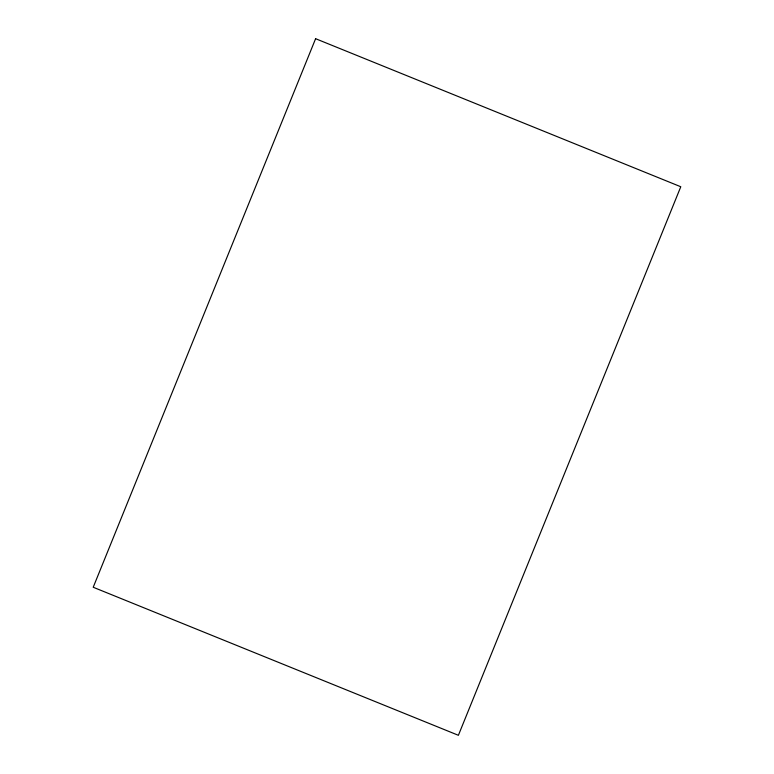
<?xml version="1.0" encoding="UTF-8"?>
<svg xmlns="http://www.w3.org/2000/svg" width="774" height="774" viewBox="0 0 774 774"><rect width="100%" height="100%" fill="white"/><g stroke="black" fill="none" stroke-linecap="round" stroke-linejoin="round"><path stroke-width="1.16" d="M315.608 38.7L93.219 587.253L458.392 735.3L680.781 186.747L315.608 38.7"/></g></svg>
